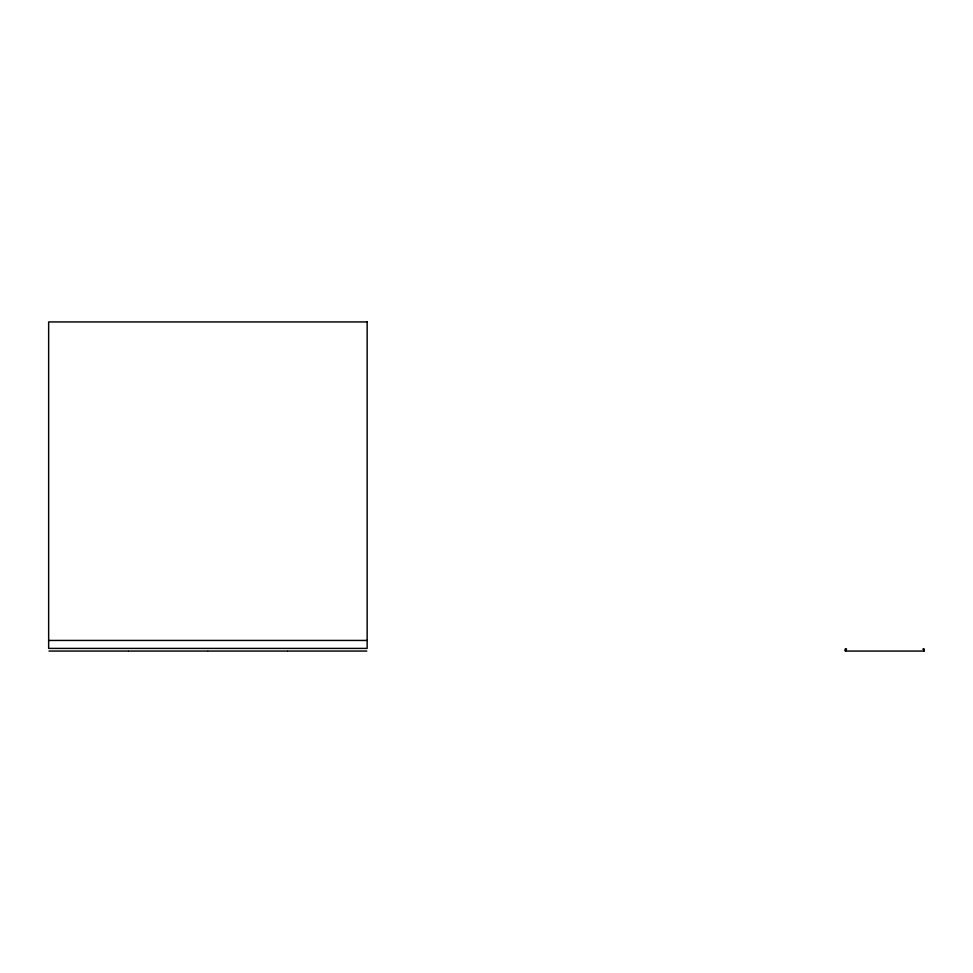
<?xml version="1.0" encoding="UTF-8"?>
<svg xmlns="http://www.w3.org/2000/svg" width="973" height="973" viewBox="0 0 973 973"><rect width="100%" height="100%" fill="white"/><g stroke="black" fill="none" stroke-linecap="round" stroke-linejoin="round"><path stroke-width="1.46" d="M48.65 640.441L367.149 640.441M845.561 649.976L845.634 650.973L845.561 649.392L846.546 649.064L845.221 649.064L845.221 651.059L924.18 651.059L924.18 649.064L922.854 649.064L923.851 649.392L923.851 651.059M48.978 651.059L127.937 651.059M128.606 651.059L207.565 651.059M208.234 651.059L287.193 651.059M287.85 651.059L366.809 651.059M367.149 321.941L48.65 321.941L48.65 648.407L367.149 648.407L367.149 321.941"/></g></svg>
